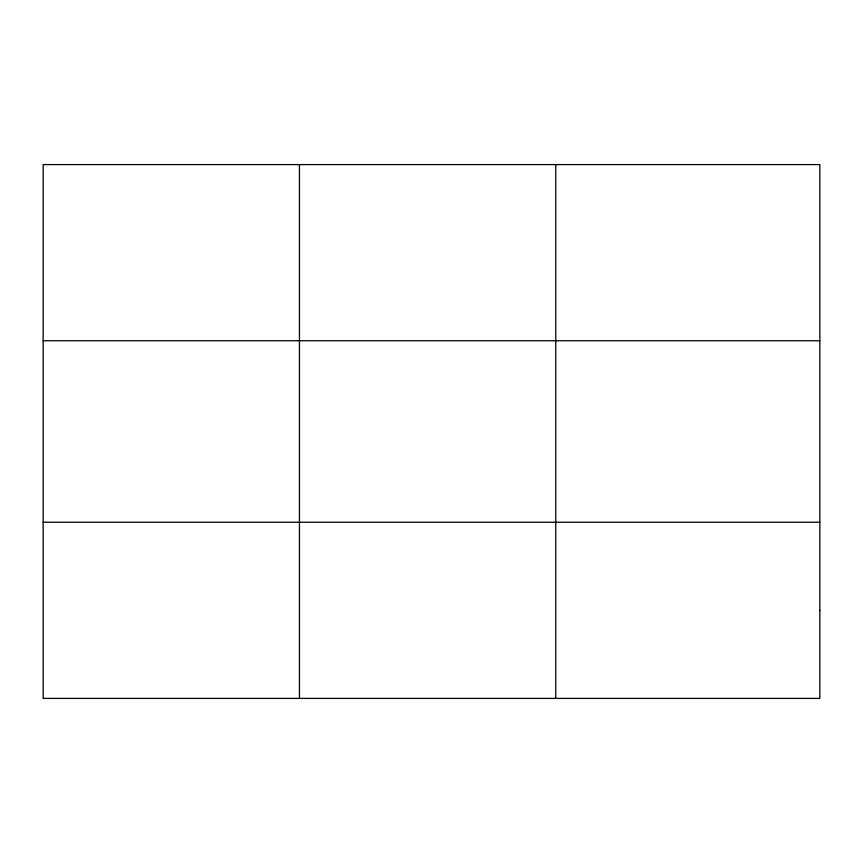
<?xml version="1.0" encoding="UTF-8"?>
<svg xmlns="http://www.w3.org/2000/svg" width="863" height="863" viewBox="0 0 863 863"><rect width="100%" height="100%" fill="white"/><g stroke="black" fill="none" stroke-linecap="round" stroke-linejoin="round"><path stroke-width="1.29" d="M299.461 698.404L299.461 164.596M555.772 698.404L555.772 164.596M43.15 340.756L819.85 340.756M43.15 522.244L819.85 522.244M819.85 610.324L819.85 698.404L43.15 698.404L43.15 164.596L819.85 164.596L819.85 610.324"/></g></svg>
